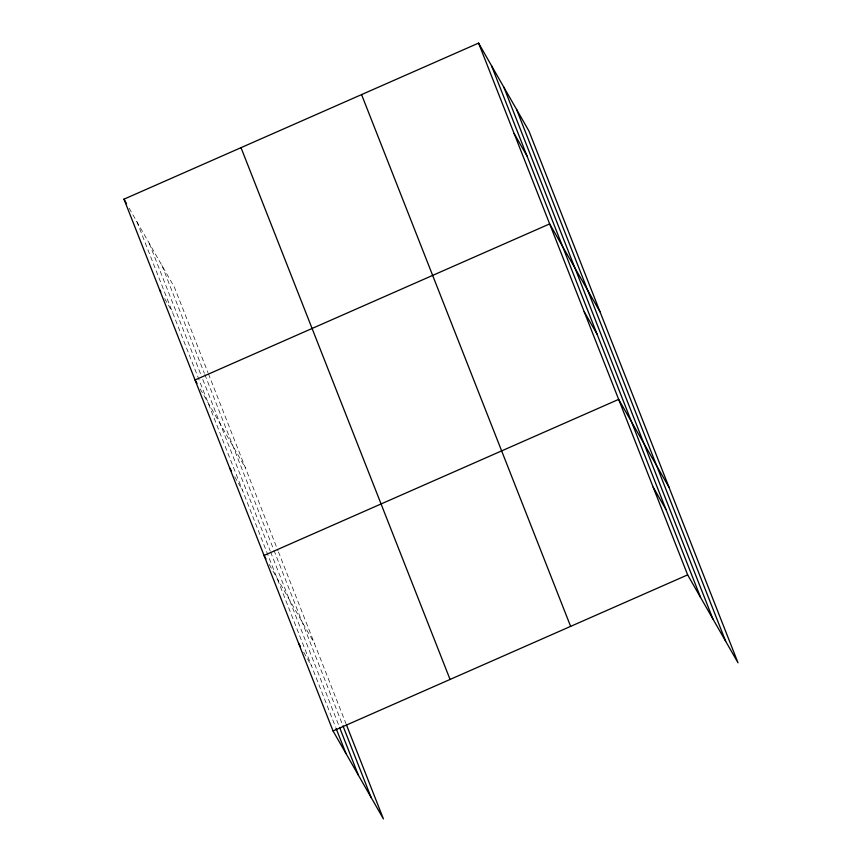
<?xml version="1.0" encoding="UTF-8"?>
<svg xmlns="http://www.w3.org/2000/svg" width="862" height="862" viewBox="0 0 862 862"><rect width="100%" height="100%" fill="white"/><g stroke="black" fill="none" stroke-linecap="round" stroke-linejoin="round"><path stroke-width="0.65" stroke-dasharray="4.31 3.23" d="M129.138 208.195L174.35 287.132L207.947 372.578M164.685 298.597L172.422 312.109M200.221 388.999L245.433 467.937M234.723 476.74L242.459 490.252M269.213 564.481L314.425 643.418M303.715 652.222L311.451 665.733M208.432 373.817L277.963 550.656M278.448 551.917L345.964 723.638M161.991 265.539L204.348 373.278M204.833 374.517L273.48 549.126M273.976 550.376L342.473 724.608M149.245 243.299L200.857 374.561M202.807 379.517L270.108 550.699M270.593 551.949L339.1 726.181M136.886 221.706L335.598 727.151"/><path stroke-width="1.29" d="M346.459 724.888L383.418 818.9L333.044 730.954L123.977 199.176L478.582 43.1L528.956 131.046L738.023 662.824L687.65 574.868L478.582 43.1M333.044 730.954L687.65 574.868M514.129 133.502L527.027 156.033M600.038 311.85L549.665 223.904L195.06 379.98L196.999 383.364M584.156 311.645L597.064 334.176M669.031 487.332L618.657 399.386L264.052 555.462L265.992 558.845M653.148 487.127L666.057 509.657M123.977 199.176L126.563 203.691M159.524 289.578L160.817 291.83M229.561 467.721L231.501 471.105M298.554 643.203L300.482 646.586M516.586 109.463L725.653 641.231M503.85 87.213L712.917 618.991M491.48 65.631L700.547 597.398M361.566 94.604L570.633 626.372M241.004 147.671L450.061 679.439M342.968 725.869L371.048 797.307M339.585 727.442L358.312 775.067M336.094 728.412L345.953 753.474"/></g></svg>
